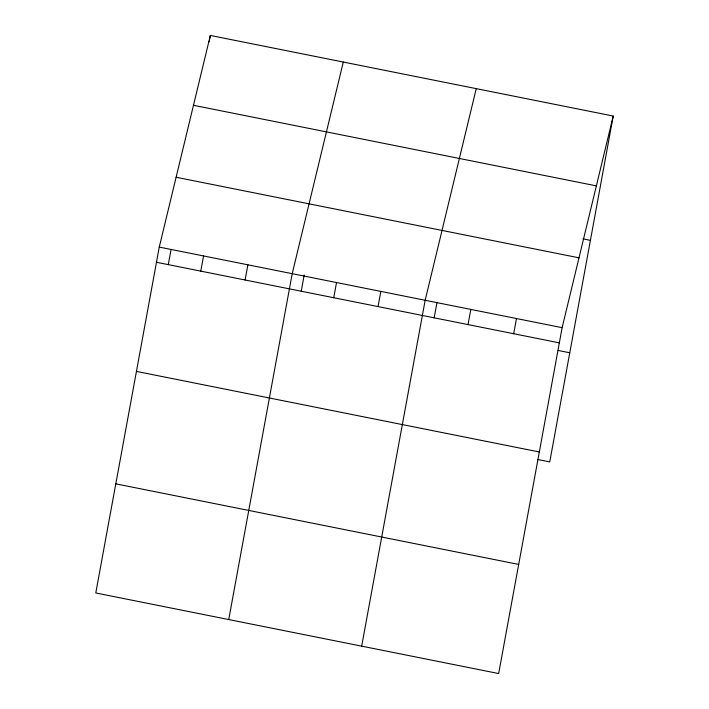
<?xml version="1.0" encoding="UTF-8"?>
<svg xmlns="http://www.w3.org/2000/svg" width="709" height="709" viewBox="0 0 709 709"><rect width="100%" height="100%" fill="white"/><g stroke="black" fill="none" stroke-linecap="round" stroke-linejoin="round"><path stroke-width="1.06" d="M159.259 247.087L95.777 592.963L498.657 673.55L562.131 327.673L613.223 116.037L210.343 35.45L159.259 247.087L562.131 327.673M168.281 264.625L171.064 249.497M209.155 41.955L210.343 35.45M200.789 271.13L203.58 255.949M245.11 279.993L247.893 264.82M228.732 619.56L292.205 273.683L343.298 62.046M301.236 291.222L304.205 275.003M333.735 297.727L336.527 282.545M378.057 306.589L380.839 291.408M361.679 646.156L425.161 300.27L476.244 88.634M434.183 317.818L436.957 302.681M468.029 324.589L470.82 309.408M513.688 333.717L516.471 318.536M613.223 116.037L549.741 461.914L538.06 459.574M193.486 105.295L596.358 185.873M582.966 238.853L590.402 240.342M176.116 177.25L578.996 257.828M156.476 262.268L559.348 342.855M558.089 350.441L569.77 352.781M136.447 371.401L539.319 451.979M115.806 483.839L518.687 564.417"/></g></svg>
